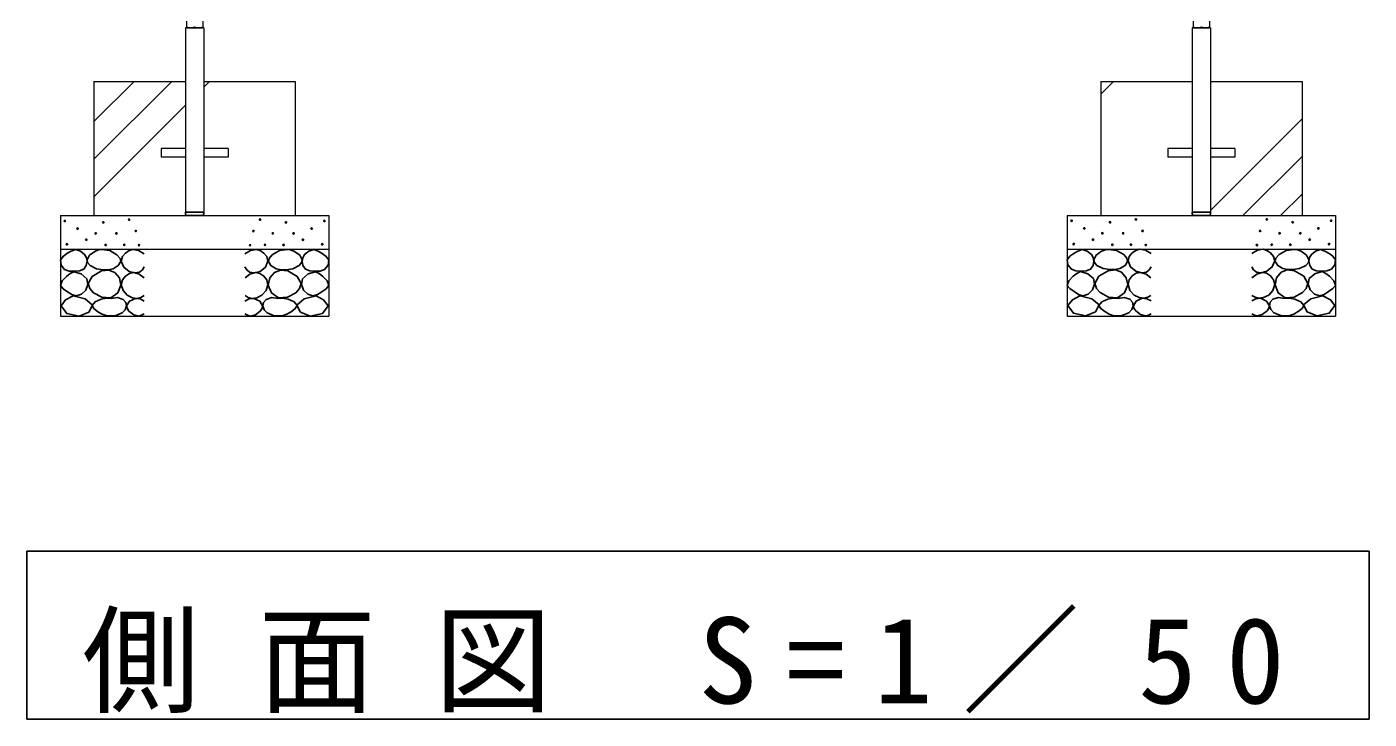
# Model space of a CAD drawing. Units: millimetres, scale not verified. Extents: x -19540 to 0, y -2746 to 13350.
# Drawn here: x -12130 to -10130, y 2009 to 3040 of the extents above; entities that cross this region are included whole.
import ezdxf

# ---------------------------------------------------------------- set-up
doc = ezdxf.new("R2010")
doc.units = ezdxf.units.MM
doc.layers.add('線', color=7, linetype='Continuous', lineweight=13)
doc.layers.add('補助', color=2, linetype='Continuous', lineweight=13)
doc.styles.add('ＭＳ ゴシック', font='')
doc.styles.get('ＭＳ ゴシック').set_extended_font_data('MS Gothic')

msp = doc.modelspace()

# ---------------------------------------------------------------- linework, layer by layer
at = {"layer": '線'}
for p, q in [((-11892.369, 3048.923), (-11892.369, 3039.423)), ((-11868.369, 3048.923), (-11868.369, 3039.423)), ((-10392.369, 3048.923), (-10392.369, 3039.423)), ((-10368.369, 3048.923), (-10368.369, 3039.423)), ((-11893.969, 3038.923), (-11893.969, 2764.123)), ((-11866.769, 3038.923), (-11893.969, 3038.923)), ((-11892.369, 3039.423), (-11891.869, 3038.923)), ((-11891.869, 3038.923), (-11868.869, 3038.923)), ((-11868.369, 3039.423), (-11868.869, 3038.923)), ((-11866.769, 3038.923), (-11866.769, 2764.123)), ((-10393.969, 3038.923), (-10393.969, 2764.123)), ((-10366.769, 3038.923), (-10393.969, 3038.923)), ((-10392.369, 3039.423), (-10391.869, 3038.923)), ((-10391.869, 3038.923), (-10368.869, 3038.923)), ((-10368.369, 3039.423), (-10368.869, 3038.923)), ((-10366.769, 3038.923), (-10366.769, 2764.123)), ((-12030.369, 2959.123), (-12030.369, 2759.123)), ((-12030.369, 2959.123), (-11893.969, 2959.123)), ((-11866.769, 2959.123), (-11730.369, 2959.123)), ((-11730.369, 2959.123), (-11730.369, 2759.123)), ((-10530.369, 2959.123), (-10530.369, 2759.123)), ((-10530.369, 2959.123), (-10393.969, 2959.123)), ((-10366.769, 2959.123), (-10230.369, 2959.123)), ((-10230.369, 2959.123), (-10230.369, 2759.123)), ((-11893.969, 2859.123), (-11930.366, 2859.121)), ((-11930.366, 2859.121), (-11930.366, 2846.121)), ((-11893.969, 2846.123), (-11930.366, 2846.121)), ((-11830.371, 2859.125), (-11866.769, 2859.124)), ((-11830.371, 2846.125), (-11866.769, 2846.124)), ((-11830.371, 2859.125), (-11830.371, 2846.125)), ((-10393.969, 2859.123), (-10430.366, 2859.121)), ((-10430.366, 2859.121), (-10430.366, 2846.121)), ((-10393.969, 2846.123), (-10430.366, 2846.121)), ((-10330.371, 2859.125), (-10366.769, 2859.124)), ((-10330.371, 2846.125), (-10366.769, 2846.124)), ((-10330.371, 2859.125), (-10330.371, 2846.125)), ((-11893.969, 2764.123), (-11866.769, 2764.123)), ((-10393.969, 2764.123), (-10366.769, 2764.123)), ((-12080.369, 2759.123), (-12080.369, 2609.123)), ((-12080.369, 2759.123), (-11680.369, 2759.123)), ((-11680.369, 2759.123), (-11680.369, 2609.123)), ((-10580.369, 2759.123), (-10580.369, 2609.323)), ((-10580.369, 2759.123), (-10180.369, 2759.123)), ((-10180.369, 2759.123), (-10180.369, 2609.323)), ((-12080.369, 2709.123), (-11680.369, 2709.123)), ((-10580.369, 2709.123), (-10180.369, 2709.123)), ((-12080.369, 2609.123), (-11680.369, 2609.123)), ((-10580.369, 2609.323), (-10180.369, 2609.323))]:
    msp.add_line(p, q, dxfattribs=at)
at = {"layer": '線', "color": 2, "lineweight": 25}
for p, q in [((-11893.969, 2764.123), (-11893.969, 2762.123)), ((-11866.769, 2764.123), (-11893.969, 2764.123)), ((-11866.769, 2764.123), (-11866.769, 2762.123)), ((-10393.969, 2764.123), (-10393.969, 2762.123)), ((-10366.769, 2764.123), (-10393.969, 2764.123)), ((-10366.769, 2764.123), (-10366.769, 2762.123)), ((-11869.769, 2759.123), (-11890.969, 2759.123)), ((-10369.769, 2759.123), (-10390.969, 2759.123))]:
    msp.add_line(p, q, dxfattribs=at)
for points in [[(-12057.921, 2708.525), (-12064.383, 2705.984), (-12070.595, 2702.505), (-12076.453, 2698.467), (-12080.1, 2692.999), (-12079.088, 2685.417), (-12074.08, 2679.058), (-12067.214, 2676.468), (-12059.505, 2676.206), (-12051.893, 2676.811), (-12045.563, 2679.375), (-12041.811, 2684.661), (-12040.494, 2691.098), (-12041.342, 2696.304), (-12044.296, 2701.237), (-12050.456, 2706.065)], [(-12018.497, 2708.615), (-12023.401, 2707.999), (-12029.038, 2705.913), (-12037.009, 2700.125), (-12040.661, 2693.209), (-12039.786, 2689.246), (-12036.066, 2684.829), (-12026.575, 2680.057), (-12016.605, 2678.613), (-12009.254, 2678.44), (-12001.738, 2679.964), (-11994.14, 2684.579), (-11990.386, 2690.776), (-11991.355, 2695.429), (-11996.062, 2700.777), (-12006.73, 2706.983)], [(-11742.242, 2708.615), (-11737.338, 2707.999), (-11731.701, 2705.913), (-11723.729, 2700.125), (-11720.078, 2693.209), (-11720.952, 2689.246), (-11724.673, 2684.829), (-11734.164, 2680.057), (-11744.134, 2678.613), (-11751.484, 2678.44), (-11759, 2679.964), (-11766.599, 2684.579), (-11770.353, 2690.776), (-11769.384, 2695.429), (-11764.677, 2700.777), (-11754.008, 2706.983)], [(-11702.818, 2708.525), (-11696.356, 2705.984), (-11690.144, 2702.505), (-11684.286, 2698.467), (-11680.639, 2692.999), (-11681.65, 2685.417), (-11686.658, 2679.058), (-11693.524, 2676.468), (-11701.234, 2676.206), (-11708.846, 2676.811), (-11715.175, 2679.375), (-11718.928, 2684.661), (-11720.245, 2691.098), (-11719.396, 2696.304), (-11716.442, 2701.237), (-11710.283, 2706.065)], [(-10557.921, 2708.725), (-10564.383, 2706.184), (-10570.595, 2702.705), (-10576.453, 2698.667), (-10580.1, 2693.199), (-10579.088, 2685.617), (-10574.08, 2679.258), (-10567.214, 2676.668), (-10559.505, 2676.406), (-10551.893, 2677.011), (-10545.563, 2679.575), (-10541.811, 2684.861), (-10540.494, 2691.298), (-10541.342, 2696.504), (-10544.296, 2701.437), (-10550.456, 2706.265)], [(-10518.497, 2708.816), (-10523.401, 2708.199), (-10529.038, 2706.113), (-10537.009, 2700.325), (-10540.661, 2693.409), (-10539.786, 2689.447), (-10536.066, 2685.03), (-10526.575, 2680.257), (-10516.605, 2678.813), (-10509.254, 2678.64), (-10501.738, 2680.164), (-10494.14, 2684.779), (-10490.386, 2690.976), (-10491.355, 2695.629), (-10496.062, 2700.977), (-10506.73, 2707.183)], [(-10242.242, 2708.816), (-10237.338, 2708.199), (-10231.701, 2706.113), (-10223.729, 2700.325), (-10220.078, 2693.409), (-10220.952, 2689.447), (-10224.673, 2685.03), (-10234.164, 2680.257), (-10244.134, 2678.813), (-10251.484, 2678.64), (-10259, 2680.164), (-10266.599, 2684.779), (-10270.353, 2690.976), (-10269.384, 2695.629), (-10264.677, 2700.977), (-10254.008, 2707.183)], [(-10202.818, 2708.725), (-10196.356, 2706.184), (-10190.144, 2702.705), (-10184.286, 2698.667), (-10180.639, 2693.199), (-10181.65, 2685.617), (-10186.658, 2679.258), (-10193.524, 2676.668), (-10201.234, 2676.406), (-10208.846, 2677.011), (-10215.175, 2679.575), (-10218.928, 2684.861), (-10220.245, 2691.298), (-10219.396, 2696.504), (-10216.442, 2701.437), (-10210.283, 2706.265)], [(-12060.455, 2675.572), (-12065.784, 2672.78), (-12071.228, 2668.602), (-12077.677, 2661.782), (-12080.1, 2654.977), (-12076.472, 2650.15), (-12069.961, 2645.789), (-12063.323, 2641.501), (-12056.654, 2639.452), (-12049.009, 2641.898), (-12042.712, 2648.323), (-12039.606, 2656.601), (-12041.128, 2665.117), (-12049.286, 2672.367)], [(-12031.201, 2644.285), (-12018.612, 2637.429), (-12005.252, 2636.447), (-11994.968, 2643.901), (-11990.116, 2655.638), (-11992.396, 2666.416), (-11999.306, 2674.558), (-12008.131, 2677.992), (-12019.307, 2676.721), (-12033.062, 2668.666), (-12039.039, 2657.8), (-12036.403, 2650.606)], [(-11729.538, 2644.285), (-11742.127, 2637.429), (-11755.487, 2636.447), (-11765.77, 2643.901), (-11770.623, 2655.638), (-11768.342, 2666.416), (-11761.433, 2674.558), (-11752.608, 2677.992), (-11741.431, 2676.721), (-11727.677, 2668.666), (-11721.7, 2657.8), (-11724.335, 2650.606)], [(-11700.283, 2675.572), (-11694.954, 2672.78), (-11689.511, 2668.602), (-11683.062, 2661.782), (-11680.639, 2654.977), (-11684.266, 2650.15), (-11690.778, 2645.789), (-11697.415, 2641.501), (-11704.085, 2639.452), (-11711.73, 2641.898), (-11718.027, 2648.323), (-11721.133, 2656.601), (-11719.611, 2665.117), (-11711.453, 2672.367)], [(-10560.455, 2675.772), (-10565.784, 2672.98), (-10571.228, 2668.802), (-10577.677, 2661.982), (-10580.1, 2655.177), (-10576.472, 2650.35), (-10569.961, 2645.989), (-10563.323, 2641.701), (-10556.654, 2639.652), (-10549.009, 2642.098), (-10542.712, 2648.523), (-10539.606, 2656.801), (-10541.128, 2665.317), (-10549.286, 2672.567)], [(-10531.201, 2644.485), (-10518.612, 2637.629), (-10505.252, 2636.647), (-10494.968, 2644.101), (-10490.116, 2655.838), (-10492.396, 2666.616), (-10499.306, 2674.758), (-10508.131, 2678.192), (-10519.307, 2676.921), (-10533.062, 2668.866), (-10539.039, 2658), (-10536.403, 2650.807)], [(-10229.538, 2644.485), (-10242.127, 2637.629), (-10255.487, 2636.647), (-10265.77, 2644.101), (-10270.623, 2655.838), (-10268.342, 2666.616), (-10261.433, 2674.758), (-10252.608, 2678.192), (-10241.431, 2676.921), (-10227.677, 2668.866), (-10221.7, 2658), (-10224.335, 2650.807)], [(-10200.283, 2675.772), (-10194.954, 2672.98), (-10189.511, 2668.802), (-10183.062, 2661.982), (-10180.639, 2655.177), (-10184.266, 2650.35), (-10190.778, 2645.989), (-10197.415, 2641.701), (-10204.085, 2639.652), (-10211.73, 2642.098), (-10218.027, 2648.523), (-10221.133, 2656.801), (-10219.611, 2665.317), (-10211.453, 2672.567)], [(-12061.275, 2639.64), (-12072.594, 2633.621), (-12079.405, 2624.805), (-12070.919, 2613.536), (-12052.484, 2609.422), (-12038.13, 2615.532), (-12032.705, 2625.904), (-12043.486, 2635.013)], [(-12004.171, 2635.495), (-12011.706, 2636.122), (-12019.848, 2634.685), (-12028.776, 2630.627), (-12033.093, 2625.224), (-12030.406, 2620.542), (-12024.443, 2616.034), (-12017.965, 2612.191), (-12010.658, 2609.817), (-11998.809, 2610.051), (-11988.494, 2614.142), (-11983.79, 2618.95), (-11981.737, 2624.684), (-11982.796, 2629.832), (-11986.872, 2634.414), (-11995.27, 2636.954)], [(-11756.567, 2635.495), (-11749.033, 2636.122), (-11740.891, 2634.685), (-11731.963, 2630.627), (-11727.646, 2625.224), (-11730.333, 2620.542), (-11736.295, 2616.034), (-11742.774, 2612.191), (-11750.081, 2609.817), (-11761.929, 2610.051), (-11772.245, 2614.142), (-11776.948, 2618.95), (-11779.002, 2624.684), (-11777.943, 2629.832), (-11773.867, 2634.414), (-11765.468, 2636.954)], [(-11699.464, 2639.64), (-11688.145, 2633.621), (-11681.334, 2624.805), (-11689.82, 2613.536), (-11708.255, 2609.422), (-11722.609, 2615.532), (-11728.034, 2625.904), (-11717.252, 2635.013)], [(-10561.275, 2639.84), (-10572.594, 2633.821), (-10579.405, 2625.005), (-10570.919, 2613.736), (-10552.484, 2609.622), (-10538.13, 2615.732), (-10532.705, 2626.104), (-10543.486, 2635.213)], [(-10504.171, 2635.695), (-10511.706, 2636.322), (-10519.848, 2634.885), (-10528.776, 2630.827), (-10533.093, 2625.424), (-10530.406, 2620.742), (-10524.443, 2616.234), (-10517.965, 2612.391), (-10510.658, 2610.017), (-10498.809, 2610.251), (-10488.494, 2614.342), (-10483.79, 2619.15), (-10481.737, 2624.884), (-10482.796, 2630.032), (-10486.872, 2634.614), (-10495.27, 2637.154)], [(-10256.567, 2635.695), (-10249.033, 2636.322), (-10240.891, 2634.885), (-10231.963, 2630.827), (-10227.646, 2625.424), (-10230.333, 2620.742), (-10236.295, 2616.234), (-10242.774, 2612.391), (-10250.081, 2610.017), (-10261.929, 2610.251), (-10272.245, 2614.342), (-10276.948, 2619.15), (-10279.002, 2624.884), (-10277.943, 2630.032), (-10273.867, 2634.614), (-10265.468, 2637.154)], [(-10199.464, 2639.84), (-10188.145, 2633.821), (-10181.334, 2625.005), (-10189.82, 2613.736), (-10208.255, 2609.622), (-10222.609, 2615.732), (-10228.034, 2626.104), (-10217.252, 2635.213)]]:
    msp.add_lwpolyline(points, close=True, dxfattribs=at)
for points in [[(-11955.369, 2702.421), (-11963.796, 2707.277), (-11972.479, 2708.758), (-11978.099, 2707.07), (-11983.252, 2703.372), (-11987.724, 2698.063), (-11989.589, 2691.332), (-11985.921, 2682.561), (-11977.866, 2676.123), (-11969.567, 2673.744), (-11962.34, 2674.856), (-11958.29, 2678.232), (-11955.369, 2682.777)], [(-11805.369, 2702.421), (-11796.942, 2707.277), (-11788.259, 2708.758), (-11782.64, 2707.07), (-11777.487, 2703.372), (-11773.015, 2698.063), (-11771.149, 2691.332), (-11774.818, 2682.561), (-11782.873, 2676.123), (-11791.172, 2673.744), (-11798.399, 2674.856), (-11802.449, 2678.232), (-11805.369, 2682.777)], [(-10455.369, 2702.622), (-10463.796, 2707.477), (-10472.479, 2708.959), (-10478.099, 2707.27), (-10483.252, 2703.572), (-10487.724, 2698.263), (-10489.589, 2691.532), (-10485.921, 2682.761), (-10477.866, 2676.323), (-10469.567, 2673.944), (-10462.34, 2675.056), (-10458.29, 2678.432), (-10455.369, 2682.977)], [(-10305.369, 2702.622), (-10296.942, 2707.477), (-10288.259, 2708.959), (-10282.64, 2707.27), (-10277.487, 2703.572), (-10273.015, 2698.263), (-10271.149, 2691.532), (-10274.818, 2682.761), (-10282.873, 2676.323), (-10291.172, 2673.944), (-10298.399, 2675.056), (-10302.449, 2678.432), (-10305.369, 2682.977)], [(-11955.686, 2666.301), (-11962.827, 2671.763), (-11970.895, 2674.222), (-11977.6, 2672.998), (-11983.569, 2669.152), (-11987.962, 2663.371), (-11989.589, 2656.162), (-11986.925, 2647.553), (-11980.717, 2640.636), (-11973.078, 2636.764), (-11965.509, 2635.883), (-11960.355, 2637.322), (-11955.686, 2640.002)], [(-11805.053, 2666.301), (-11797.912, 2671.763), (-11789.844, 2674.222), (-11783.139, 2672.998), (-11777.17, 2669.152), (-11772.777, 2663.371), (-11771.149, 2656.162), (-11773.814, 2647.553), (-11780.021, 2640.636), (-11787.661, 2636.764), (-11795.23, 2635.883), (-11800.384, 2637.322), (-11805.053, 2640.002)], [(-10455.686, 2666.501), (-10462.827, 2671.963), (-10470.895, 2674.422), (-10477.6, 2673.198), (-10483.569, 2669.352), (-10487.962, 2663.571), (-10489.589, 2656.362), (-10486.925, 2647.753), (-10480.717, 2640.836), (-10473.078, 2636.964), (-10465.509, 2636.083), (-10460.355, 2637.523), (-10455.686, 2640.202)], [(-10305.053, 2666.501), (-10297.912, 2671.963), (-10289.844, 2674.422), (-10283.139, 2673.198), (-10277.17, 2669.352), (-10272.777, 2663.571), (-10271.149, 2656.362), (-10273.814, 2647.753), (-10280.021, 2640.836), (-10287.661, 2636.964), (-10295.23, 2636.083), (-10300.384, 2637.523), (-10305.053, 2640.202)], [(-11955.369, 2631.764), (-11961.387, 2635.083), (-11968.677, 2635.883), (-11977.393, 2631.55), (-11981.668, 2624.793), (-11981.055, 2621.123), (-11978.182, 2616.872), (-11971.02, 2611.401), (-11963.607, 2609.585), (-11959.311, 2610.636), (-11955.369, 2612.753)], [(-11805.369, 2631.764), (-11799.351, 2635.083), (-11792.062, 2635.883), (-11783.345, 2631.55), (-11779.071, 2624.793), (-11779.683, 2621.123), (-11782.556, 2616.872), (-11789.719, 2611.401), (-11797.131, 2609.585), (-11801.428, 2610.636), (-11805.369, 2612.753)], [(-10455.369, 2631.964), (-10461.387, 2635.283), (-10468.677, 2636.083), (-10477.393, 2631.75), (-10481.668, 2624.994), (-10481.055, 2621.323), (-10478.182, 2617.072), (-10471.02, 2611.601), (-10463.607, 2609.785), (-10459.311, 2610.836), (-10455.369, 2612.953)], [(-10305.369, 2631.964), (-10299.351, 2635.283), (-10292.062, 2636.083), (-10283.345, 2631.75), (-10279.071, 2624.994), (-10279.683, 2621.323), (-10282.556, 2617.072), (-10289.719, 2611.601), (-10297.131, 2609.785), (-10301.428, 2610.836), (-10305.369, 2612.953)]]:
    msp.add_lwpolyline(points, dxfattribs=at)
for centre in [(-12073.763, 2751.299), (-12054.752, 2739.893), (-12016.414, 2749.081), (-11977.952, 2753.214), (-11782.786, 2753.214), (-11744.325, 2749.081), (-11705.986, 2739.893), (-11686.976, 2751.299), (-10573.763, 2751.499), (-10554.752, 2740.093), (-10516.414, 2749.282), (-10477.952, 2753.414), (-10282.786, 2753.414), (-10244.325, 2749.282), (-10205.986, 2740.093), (-10186.976, 2751.499), (-12041.762, 2723.1), (-12027.82, 2732.605), (-11996.873, 2732.672), (-11967.952, 2736.186), (-11792.787, 2736.186), (-11763.865, 2732.672), (-11732.919, 2732.605), (-11718.977, 2723.1), (-10541.762, 2723.3), (-10527.82, 2732.805), (-10496.873, 2732.872), (-10467.952, 2736.386), (-10292.787, 2736.386), (-10263.865, 2732.872), (-10232.919, 2732.805), (-10218.977, 2723.3), (-12070.595, 2716.446), (-12012.928, 2715.495), (-11985.25, 2715.643), (-11963.086, 2715.102), (-11797.653, 2715.102), (-11775.488, 2715.643), (-11747.811, 2715.495), (-11690.144, 2716.446), (-10570.595, 2716.646), (-10512.928, 2715.695), (-10485.25, 2715.843), (-10463.086, 2715.303), (-10297.653, 2715.303), (-10275.488, 2715.843), (-10247.811, 2715.695), (-10190.144, 2716.646)]:
    msp.add_circle(centre, 1, dxfattribs=at)
at = {"layer": '線'}
for centre in [(-11886.369, 3056.541), (-11874.369, 3056.541), (-10386.369, 3056.541), (-10374.369, 3056.541)]:
    msp.add_arc(centre, 17.33, 249.74443, 290.25541, dxfattribs=at)
at = {"layer": '線', "color": 2, "lineweight": 25}
for centre, start, end in [((-11890.969, 2762.123), 180, 270), ((-11869.769, 2762.123), 270, 0), ((-10390.969, 2762.123), 180, 270), ((-10369.769, 2762.123), 270, 0)]:
    msp.add_arc(centre, 3, start, end, dxfattribs=at)
at = {"layer": '補助'}
for p, q in [((-12030.369, 2843.18), (-11914.427, 2959.123)), ((-12030.369, 2899.306), (-11970.553, 2959.123)), ((-11866.769, 2950.653), (-11858.3, 2959.123)), ((-10530.369, 2940.015), (-10511.262, 2959.123)), ((-12030.369, 2787.053), (-11893.969, 2923.453)), ((-10366.769, 2766.855), (-10230.369, 2903.255)), ((-10318.375, 2759.123), (-10230.369, 2847.129)), ((-10262.249, 2759.123), (-10230.369, 2791.002))]:
    msp.add_line(p, q, dxfattribs=at)
at = {"layer": '補助', "lineweight": 25}
msp.add_lwpolyline([(-12130.369, 2259.123), (-12130.369, 2009.123), (-10130.369, 2009.123), (-10130.369, 2259.123)], close=True, dxfattribs=at)

# ---------------------------------------------------------------- texts
at = {"layer": '補助', "insert": (-11130.369, 2017.456), "char_height": 128.3, "attachment_point": 8, "style": 'ＭＳ ゴシック'}
msp.add_mtext('\\T1.5;側面図\\~S=1／50', dxfattribs=at)

doc.saveas('drawing.dxf')
